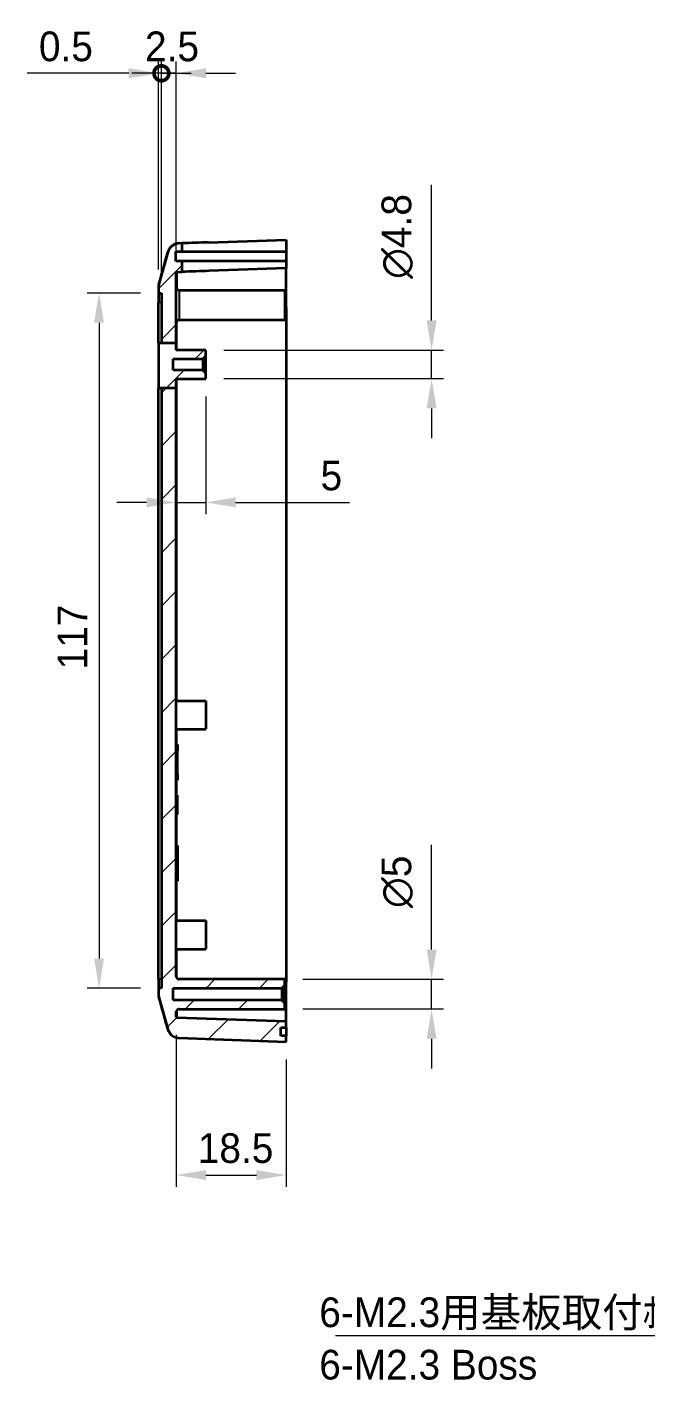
# Model space of a CAD drawing. Header units: millimetres. Extents: x 0 to 3058, y 0 to 562.
# Drawn here: x 1553.2 to 1657.5, y 210.7 to 438.4 of the extents above; entities that cross this region are included whole.
import ezdxf

# ---------------------------------------------------------------- set-up
doc = ezdxf.new("R2010")
doc.units = ezdxf.units.MM
doc.header["$LTSCALE"] = 1.5
doc.layers.get('Defpoints').update_dxf_attribs({"lineweight": 25})
for name, color, linetype, lineweight in [('Dimension (ISO)', 7, 'Continuous', 18), ('Dimension (ISO) @ 1', 7, 'Continuous', 18), ('Hatch (ISO)', 1, 'Continuous', 18), ('Symbol (ISO)', 7, 'Continuous', 18), ('Visible (ISO)', 7, 'Continuous', 35), ('Visible Narrow (ISO)', 7, 'Continuous', 25)]:
    doc.layers.add(name, color=color, linetype=linetype, lineweight=lineweight)
doc.styles.add('Note Text (TK)', font='')
doc.styles.get('Note Text (TK)').set_extended_font_data('MS PGothic')
doc.dimstyles.new('Default - Method 1b (TK)', dxfattribs={"dimscale": 1.5, "dimtxt": 2.5, "dimasz": 2.5, "dimexe": 1, "dimexo": 1.5, "dimgap": 1, "dimtad": 1, "dimtoh": 1, "dimrnd": 1e-08, "dimdsep": 46, "dimtxsty": 'Note Text (TK)', "dimcen": 0.09, "dimdle": 5, "dimclrd": 100, "dimclre": 100, "dimclrt": 7, "dimadec": 1, "dimazin": 1, "dimtfac": 1, "dimtmove": 0, "dimatfit": 3, "dimfxl": 1, "dimtolj": 1, "dimlwd": -1, "dimlwe": -1, "dimarcsym": 0})
doc.dimstyles.new('Default - Method 1b (TK)$7', dxfattribs={"dimscale": 1.5, "dimtxt": 2.5, "dimasz": 2.5, "dimexe": 1, "dimexo": 1.5, "dimgap": 1, "dimtad": 1, "dimtoh": 1, "dimrnd": 1e-08, "dimdsep": 46, "dimtxsty": 'Note Text (TK)', "dimcen": 0.09, "dimdle": 5, "dimclrd": 100, "dimclre": 100, "dimclrt": 7, "dimadec": 1, "dimazin": 1, "dimtfac": 1, "dimtmove": 0, "dimatfit": 3, "dimfxl": 1, "dimtolj": 1, "dimlwd": -1, "dimlwe": -1, "dimarcsym": 0})

# ---------------------------------------------------------------- blocks, each defined once
blk = doc.blocks.new('_DotSmall')
at = {"color": 0, "linetype": 'ByBlock', "const_width": 0.5}
blk.add_lwpolyline([(-0.0625, 0, 1), (0.0625, 0, 1)], format="xyb", close=True, dxfattribs=at)
blk = doc.blocks.new('*D59')
at = {"layer": 'Defpoints', "color": 0}
for p in [(1575.36, 430.64), (1575.36, 394.61), (1575.86, 393.64)]:
    blk.add_point(p, dxfattribs=at)
at = {"layer": 'Dimension (ISO)', "color": 100}
for p, q in [((1570.36, 430.64), (1553.23, 430.64)), ((1575.36, 397.61), (1575.36, 432.64)), ((1575.86, 430.64), (1575.36, 430.64)), ((1575.86, 396.64), (1575.86, 432.64)), ((1575.86, 430.64), (1580.86, 430.64))]:
    blk.add_line(p, q, dxfattribs=at)
blk.add_solid([(1570.36, 431.48), (1570.36, 429.81), (1575.36, 430.64)], dxfattribs=at)
at = {"layer": 'Dimension (ISO)', "color": 100, "xscale": 5, "yscale": 5, "zscale": 5, "rotation": 180}
blk.add_blockref('_DotSmall', (1575.86, 430.64), dxfattribs=at)
at = {"layer": 'Dimension (ISO)', "color": 7, "insert": (1555.23, 435.14), "char_height": 5, "attachment_point": 4, "style": 'Note Text (TK)'}
blk.add_mtext('\\A1;0.5', dxfattribs=at)
blk = doc.blocks.new('*D60')
at = {"layer": 'Defpoints', "color": 0}
for p in [(1575.86, 430.64), (1578.36, 397.09), (1575.86, 393.64)]:
    blk.add_point(p, dxfattribs=at)
at = {"layer": 'Dimension (ISO)', "color": 100}
for p, q in [((1575.86, 430.64), (1570.86, 430.64)), ((1575.86, 396.64), (1575.86, 432.64)), ((1578.36, 430.64), (1575.86, 430.64)), ((1578.36, 400.09), (1578.36, 432.64)), ((1583.36, 430.64), (1588.36, 430.64))]:
    blk.add_line(p, q, dxfattribs=at)
blk.add_solid([(1583.36, 431.48), (1583.36, 429.81), (1578.36, 430.64)], dxfattribs=at)
at = {"layer": 'Dimension (ISO)', "color": 100, "xscale": 5, "yscale": 5, "zscale": 5}
blk.add_blockref('_DotSmall', (1575.86, 430.64), dxfattribs=at)
at = {"layer": 'Dimension (ISO)', "color": 7, "insert": (1573.1, 435.14), "char_height": 5, "attachment_point": 4, "style": 'Note Text (TK)'}
blk.add_mtext('\\A1;2.5', dxfattribs=at)
blk = doc.blocks.new('*D61')
at = {"layer": 'Defpoints', "color": 0}
for p in [(1575.36, 393.64), (1565.36, 276.64), (1575.36, 276.64)]:
    blk.add_point(p, dxfattribs=at)
at = {"layer": 'Dimension (ISO)', "color": 100}
for p, q in [((1572.36, 393.64), (1563.36, 393.64)), ((1565.36, 388.64), (1565.36, 281.64)), ((1572.36, 276.64), (1563.36, 276.64))]:
    blk.add_line(p, q, dxfattribs=at)
for points in [[(1564.52, 388.64), (1566.19, 388.64), (1565.36, 393.64)], [(1564.52, 281.64), (1566.19, 281.64), (1565.36, 276.64)]]:
    blk.add_solid(points, dxfattribs=at)
at = {"layer": 'Dimension (ISO)', "color": 7, "insert": (1560.86, 330.29), "char_height": 5, "attachment_point": 4, "rotation": 90, "style": 'Note Text (TK)'}
blk.add_mtext('\\A1;117', dxfattribs=at)
blk = doc.blocks.new('*D62')
at = {"layer": 'Defpoints', "color": 0}
for p in [(1583.36, 384.04), (1583.36, 379.24), (1621.36, 379.24)]:
    blk.add_point(p, dxfattribs=at)
at = {"layer": 'Dimension (ISO)', "color": 100}
for p, q in [((1621.36, 389.04), (1621.36, 411.85)), ((1586.36, 384.04), (1623.36, 384.04)), ((1621.36, 379.24), (1621.36, 384.04)), ((1586.36, 379.24), (1623.36, 379.24)), ((1621.36, 374.24), (1621.36, 369.24))]:
    blk.add_line(p, q, dxfattribs=at)
for points in [[(1620.52, 389.04), (1622.19, 389.04), (1621.36, 384.04)], [(1620.52, 374.24), (1622.19, 374.24), (1621.36, 379.24)]]:
    blk.add_solid(points, dxfattribs=at)
at = {"layer": 'Dimension (ISO)', "color": 7, "insert": (1615.59, 396.04), "char_height": 5, "attachment_point": 4, "rotation": 90, "style": 'Note Text (TK)'}
blk.add_mtext('\\A1;\\fAIGDT|b0|i0;\\H5.0000;n\\fＭＳ Ｐゴシック|b0|i0;\\H5.0000;4.8', dxfattribs=at)
blk = doc.blocks.new('*D63')
at = {"layer": 'Defpoints', "color": 0}
for p in [(1596.66, 278.14), (1621.36, 278.14), (1596.66, 273.14)]:
    blk.add_point(p, dxfattribs=at)
at = {"layer": 'Dimension (ISO)', "color": 100}
for p, q in [((1621.36, 283.14), (1621.36, 300.8)), ((1599.66, 278.14), (1623.36, 278.14)), ((1621.36, 273.14), (1621.36, 278.14)), ((1599.66, 273.14), (1623.36, 273.14)), ((1621.36, 268.14), (1621.36, 263.14))]:
    blk.add_line(p, q, dxfattribs=at)
for points in [[(1620.52, 283.14), (1622.19, 283.14), (1621.36, 278.14)], [(1620.52, 268.14), (1622.19, 268.14), (1621.36, 273.14)]]:
    blk.add_solid(points, dxfattribs=at)
at = {"layer": 'Dimension (ISO)', "color": 7, "insert": (1615.59, 290.14), "char_height": 5, "attachment_point": 4, "rotation": 90, "style": 'Note Text (TK)'}
blk.add_mtext('\\A1;\\fAIGDT|b0|i0;\\H5.0000;n\\fＭＳ Ｐゴシック|b0|i0;\\H5.0000;5', dxfattribs=at)
blk = doc.blocks.new('*D64')
at = {"layer": 'Defpoints', "color": 0}
for p in [(1578.36, 271.78), (1596.86, 267.64), (1596.86, 245.19)]:
    blk.add_point(p, dxfattribs=at)
at = {"layer": 'Dimension (ISO)', "color": 100}
for p, q in [((1578.36, 268.78), (1578.36, 243.19)), ((1596.86, 264.64), (1596.86, 243.19)), ((1583.36, 245.19), (1591.86, 245.19))]:
    blk.add_line(p, q, dxfattribs=at)
for points in [[(1583.36, 246.02), (1583.36, 244.35), (1578.36, 245.19)], [(1591.86, 246.02), (1591.86, 244.35), (1596.86, 245.19)]]:
    blk.add_solid(points, dxfattribs=at)
at = {"layer": 'Dimension (ISO)', "color": 7, "insert": (1581.98, 249.69), "char_height": 5, "attachment_point": 4, "style": 'Note Text (TK)'}
blk.add_mtext('\\A1;18.5', dxfattribs=at)
blk = doc.blocks.new('*D72')
at = {"layer": 'Defpoints', "color": 0}
for p in [(1583.36, 379.24), (1578.36, 377.7), (1583.36, 358.41)]:
    blk.add_point(p, dxfattribs=at)
at = {"layer": 'Dimension (ISO)', "color": 100}
for p, q in [((1583.36, 376.24), (1583.36, 356.41)), ((1578.36, 374.7), (1578.36, 356.41)), ((1573.36, 358.41), (1568.36, 358.41)), ((1578.36, 358.41), (1583.36, 358.41)), ((1588.36, 358.41), (1607.56, 358.41))]:
    blk.add_line(p, q, dxfattribs=at)
for points in [[(1573.36, 359.24), (1573.36, 357.58), (1578.36, 358.41)], [(1588.36, 359.24), (1588.36, 357.58), (1583.36, 358.41)]]:
    blk.add_solid(points, dxfattribs=at)
at = {"layer": 'Dimension (ISO)', "color": 7, "insert": (1602.66, 362.91), "char_height": 5, "attachment_point": 4, "style": 'Note Text (TK)'}
blk.add_mtext('\\A1;5', dxfattribs=at)

msp = doc.modelspace()

# ---------------------------------------------------------------- hatches: boundary and pattern name
at = {"layer": 'Hatch (ISO)'}
h = msp.add_hatch(dxfattribs=at)
h.set_pattern_fill('ANSI31', color=256, scale=50.8, style=0)
h.set_pattern_definition([(45, (1174, -16), (-4.49013, 4.49013), [])])
edge = h.paths.add_edge_path()
edge.add_line((1575.8561, 377.7006), (1578.3561, 377.7006))
edge.add_line((1578.3561, 377.7006), (1578.3561, 278.6361))
edge.add_ellipse((1578.8561, 278.6361), major_axis=(0, -0.5), ratio=1, start_angle=270, end_angle=360)
edge.add_line((1578.8561, 278.1361), (1596.6561, 278.1361))
edge.add_line((1596.6561, 278.1361), (1596.6561, 277.1361))
edge.add_line((1596.6561, 277.1361), (1596.1561, 276.6361))
edge.add_line((1596.1561, 276.6361), (1577.8561, 276.6361))
edge.add_line((1577.8561, 276.6361), (1577.8561, 274.6361))
edge.add_line((1577.8561, 274.6361), (1596.1561, 274.6361))
edge.add_line((1596.1561, 274.6361), (1596.6561, 274.1361))
edge.add_line((1596.6561, 274.1361), (1596.6561, 273.1361))
edge.add_line((1596.6561, 273.1361), (1578.8561, 273.1361))
edge.add_ellipse((1578.8561, 272.6361), major_axis=(-0.5, 0), ratio=1, start_angle=270, end_angle=360)
edge.add_line((1578.3561, 272.6361), (1578.3561, 271.7808))
edge.add_ellipse((1578.4561, 271.7808), major_axis=(-0.0035, -0.0999), ratio=1, start_angle=272, end_angle=360)
edge.add_line((1578.4526, 271.6809), (1596.8561, 271.0382))
edge.add_line((1596.8561, 271.0382), (1596.8561, 270.0361))
edge.add_line((1596.8561, 270.0361), (1595.9561, 270.0361))
edge.add_line((1595.9561, 270.0361), (1595.9561, 268.6361))
edge.add_line((1595.9561, 268.6361), (1596.8561, 268.6361))
edge.add_line((1596.8561, 268.6361), (1596.8561, 267.6361))
edge.add_line((1596.8561, 267.6361), (1578.8128, 268.2662))
edge.add_spline(control_points=[(1578.8128, 268.2662), (1578.5525, 268.2753), (1578.2965, 268.3352), (1577.8219, 268.5496), (1577.6077, 268.7021), (1577.3185, 269.0083), (1577.2226, 269.1379), (1577.064, 269.4174), (1577.0018, 269.5663), (1576.958, 269.7209)], knot_values=[-0.25267851, -0.25267851, -0.25267851, -0.25267851, -0.17454961, -0.17454961, -0.09642072, -0.09642072, -0.04821036, -0.04821036, 0, 0, 0, 0], degree=3, periodic=0)
edge.add_line((1576.958, 269.7209), (1575.4316, 275.1201))
edge.add_spline(control_points=[(1575.4316, 275.1201), (1575.4066, 275.2085), (1575.3877, 275.2986), (1575.3625, 275.4806), (1575.3561, 275.5723), (1575.3561, 275.6642)], knot_values=[-0.05512783, -0.05512783, -0.05512783, -0.05512783, -0.02756391, -0.02756391, 0, 0, 0, 0], degree=3, periodic=0)
edge.add_line((1575.3561, 275.6642), (1575.3561, 276.6361))
edge.add_line((1575.3561, 276.6361), (1575.8561, 276.6361))
edge.add_line((1575.8561, 276.6361), (1575.8561, 377.7006))
h.paths.add_polyline_path([(1575.3563, 377.7006), (1575.8561, 377.7006), (1578.3561, 377.7006), (1578.3561, 379.2361), (1583.3561, 379.2361), (1583.3561, 380.1861), (1582.8561, 380.6861), (1577.8561, 380.6861), (1577.8561, 382.5861), (1582.8561, 382.5861), (1583.3561, 383.0861), (1583.3561, 384.0361), (1578.3561, 384.0361), (1578.3561, 385.25), (1575.8561, 385.25), (1575.3563, 385.25)])
edge = h.paths.add_edge_path()
edge.add_line((1578.3561, 385.25), (1578.3561, 397.0906))
edge.add_ellipse((1578.4561, 397.0906), major_axis=(-0.1, 0), ratio=1, start_angle=272, end_angle=360, ccw=False)
edge.add_line((1578.4526, 397.1906), (1579.3561, 397.2221))
edge.add_line((1579.3561, 397.2221), (1579.3561, 399.0361))
edge.add_line((1579.3561, 399.0361), (1578.3061, 399.0361))
edge.add_line((1578.3061, 399.0361), (1578.3061, 400.6361))
edge.add_line((1578.3061, 400.6361), (1579.3561, 400.6361))
edge.add_line((1579.3561, 400.6361), (1579.3561, 402.025))
edge.add_line((1579.3561, 402.025), (1578.8128, 402.0061))
edge.add_spline(control_points=[(1578.8128, 402.0061), (1578.6522, 402.0004), (1578.4929, 401.9755), (1578.1836, 401.888), (1578.0348, 401.8258), (1577.6686, 401.6179), (1577.4694, 401.4463), (1577.148, 401.0364), (1577.0289, 400.802), (1576.958, 400.5514)], knot_values=[-0.25267851, -0.25267851, -0.25267851, -0.25267851, -0.20446815, -0.20446815, -0.15625779, -0.15625779, -0.07812889, -0.07812889, 0, 0, 0, 0], degree=3, periodic=0)
edge.add_line((1576.958, 400.5514), (1575.4316, 395.1522))
edge.add_spline(control_points=[(1575.4316, 395.1522), (1575.4066, 395.0638), (1575.3877, 394.9737), (1575.3625, 394.7917), (1575.3561, 394.6999), (1575.3561, 394.6081)], knot_values=[-0.05512783, -0.05512783, -0.05512783, -0.05512783, -0.02756391, -0.02756391, 0, 0, 0, 0], degree=3, periodic=0)
edge.add_line((1575.3561, 394.6081), (1575.3561, 393.6361))
edge.add_line((1575.3561, 393.6361), (1575.8561, 393.6361))
edge.add_line((1575.8561, 393.6361), (1575.8561, 385.25))
edge.add_line((1575.8561, 385.25), (1578.3561, 385.25))

# ---------------------------------------------------------------- linework, layer by layer
at = {"layer": 'Visible (ISO)'}
for p, q in [((1579.3561, 402.025), (1578.8128, 402.0061)), ((1579.3561, 400.6361), (1579.3561, 402.025)), ((1583.7954, 402.1801), (1596.8561, 402.6361)), ((1596.8561, 402.6361), (1596.8561, 400.6361)), ((1576.958, 400.5514), (1575.4316, 395.1522)), ((1578.3061, 399.0361), (1578.3061, 400.6361)), ((1578.3061, 400.6361), (1579.3561, 400.6361)), ((1579.3561, 399.0361), (1578.3061, 399.0361)), ((1579.3561, 400.6361), (1596.8561, 400.6361)), ((1579.3561, 397.2221), (1579.3561, 399.0361)), ((1596.8561, 399.0361), (1579.3561, 399.0361)), ((1596.8561, 400.6361), (1596.8561, 399.0361)), ((1596.8561, 399.0361), (1596.8561, 397.8332)), ((1578.3561, 385.25), (1578.3561, 397.0906)), ((1578.4526, 397.1906), (1579.3561, 397.2221)), ((1579.3561, 397.2202), (1579.3561, 397.2221)), ((1596.8561, 397.8332), (1583.914, 397.3813)), ((1596.8561, 391.2372), (1596.8561, 397.8332)), ((1575.3561, 394.6081), (1575.3561, 393.6361)), ((1578.8561, 394.1361), (1596.6561, 394.1361)), ((1596.6561, 394.1361), (1596.6561, 389.1361)), ((1575.3561, 393.6361), (1575.8561, 393.6361)), ((1575.3561, 393.6361), (1575.3561, 392.1361)), ((1575.3561, 385.25), (1575.3561, 392.1361)), ((1575.8561, 393.6361), (1575.8561, 385.25)), ((1596.8561, 391.2372), (1596.8561, 277.6342)), ((1578.8561, 389.1361), (1596.6561, 389.1361)), ((1575.3561, 385.25), (1575.3563, 385.25)), ((1575.3561, 385.25), (1575.3561, 377.7006)), ((1575.3563, 385.25), (1578.3561, 385.25)), ((1575.3563, 385.25), (1575.3563, 377.7006)), ((1578.3561, 384.0361), (1578.3561, 385.25)), ((1577.8561, 380.6861), (1577.8561, 382.5861)), ((1577.8561, 382.5861), (1582.8561, 382.5861)), ((1583.3561, 384.0361), (1578.3561, 384.0361)), ((1582.8561, 382.5861), (1583.3561, 383.0861)), ((1582.8561, 382.5861), (1582.8561, 380.6861)), ((1583.3561, 383.0861), (1583.3561, 384.0361)), ((1583.3561, 380.1861), (1583.3561, 383.0861)), ((1582.8561, 380.6861), (1577.8561, 380.6861)), ((1583.3561, 380.1861), (1582.8561, 380.6861)), ((1578.3561, 377.7006), (1578.3561, 379.2361)), ((1578.3561, 379.2361), (1583.3561, 379.2361)), ((1583.3561, 379.2361), (1583.3561, 380.1861)), ((1575.3563, 377.7006), (1575.3561, 377.7006)), ((1575.3561, 278.1361), (1575.3561, 377.7006)), ((1575.3563, 377.7006), (1578.3561, 377.7006)), ((1575.8561, 377.7006), (1575.8561, 276.6361)), ((1578.3561, 278.6361), (1578.3561, 377.7006)), ((1578.3561, 325.0361), (1583.3561, 325.0361)), ((1583.3561, 325.0361), (1583.3561, 320.2361)), ((1578.3561, 320.2361), (1583.3561, 320.2361)), ((1578.3561, 317.6361), (1578.5561, 317.6361)), ((1578.5561, 317.6361), (1578.5561, 316.6361)), ((1578.5561, 312.6361), (1578.5561, 316.6361)), ((1578.5561, 312.6361), (1578.5561, 311.6361)), ((1578.3561, 311.6361), (1578.5561, 311.6361)), ((1578.3561, 309.1361), (1578.5561, 309.1361)), ((1578.3561, 308.9578), (1578.5561, 308.9578)), ((1578.3561, 307.4952), (1578.5561, 307.4952)), ((1578.5561, 308.9578), (1578.5561, 309.1361)), ((1578.5561, 307.4952), (1578.5561, 308.9578)), ((1578.5561, 306.0326), (1578.5561, 307.4952)), ((1578.3561, 306.0326), (1578.5561, 306.0326)), ((1578.3561, 305.8543), (1578.5561, 305.8543)), ((1578.5561, 305.8543), (1578.5561, 306.0326)), ((1578.3561, 300.6361), (1578.5561, 300.6361)), ((1578.5561, 300.6361), (1578.5561, 294.6361)), ((1578.3561, 294.6361), (1578.5561, 294.6361)), ((1578.3561, 288.0361), (1583.3561, 288.0361)), ((1583.3561, 288.0361), (1583.3561, 283.2361)), ((1578.3561, 283.2361), (1583.3561, 283.2361)), ((1575.3561, 278.1361), (1575.3561, 276.6361)), ((1596.6561, 278.1361), (1578.8561, 278.1361)), ((1596.6561, 277.1361), (1596.6561, 278.1361)), ((1575.8561, 276.6361), (1575.3561, 276.6361)), ((1575.3561, 276.6361), (1575.3561, 275.6642)), ((1577.8561, 274.6361), (1577.8561, 276.6361)), ((1577.8561, 276.6361), (1596.1561, 276.6361)), ((1596.1561, 276.6361), (1596.6561, 277.1361)), ((1596.1561, 276.6361), (1596.1561, 274.6361)), ((1596.6561, 274.1361), (1596.6561, 277.1361)), ((1596.8561, 271.0382), (1596.8561, 277.6342)), ((1575.4316, 275.1201), (1576.958, 269.7209)), ((1596.1561, 274.6361), (1577.8561, 274.6361)), ((1596.6561, 274.1361), (1596.1561, 274.6361)), ((1596.6561, 273.1361), (1596.6561, 274.1361)), ((1578.3561, 271.7808), (1578.3561, 272.6361)), ((1596.8561, 271.0382), (1578.4526, 271.6809)), ((1578.8561, 273.1361), (1596.6561, 273.1361)), ((1596.8561, 270.0361), (1596.8561, 271.0382)), ((1595.9561, 268.6361), (1595.9561, 270.0361)), ((1595.9561, 270.0361), (1596.8561, 270.0361)), ((1596.8561, 270.0361), (1596.8561, 268.6361)), ((1578.8128, 268.2662), (1596.8561, 267.6361)), ((1596.8561, 268.6361), (1595.9561, 268.6361)), ((1596.8561, 267.6361), (1596.8561, 268.6361))]:
    msp.add_line(p, q, dxfattribs=at)
for centre, radius, start, end in [((1578.4561, 397.0906), 0.1, 92, 180), ((1577.3561, 394.6082), 2, 164.23093, 180), ((1578.8561, 394.6361), 0.5, 180, 270), ((1578.8561, 388.6361), 0.5, 90, 180), ((1578.8561, 278.6361), 0.5, 180, 270), ((1577.3561, 275.6641), 2, 180, 195.76907), ((1578.8561, 272.6361), 0.5, 90, 180), ((1578.4561, 271.7808), 0.1, 180, 268)]:
    msp.add_arc(centre, radius, start, end, dxfattribs=at)
for centre, major_axis, end_param in [((1584.1444, 392.1861), (-286.5369, -10.0061), 4.72788249), ((1584.1444, 390.7853), (-189.1143, -6.604), 4.73649296)]:
    msp.add_ellipse(centre, major_axis=major_axis, ratio=0.03487826, start_param=4.71238898, end_param=end_param, dxfattribs=at)
for points, knots in [([(1578.8121, 402.006), (1578.5976, 401.9985), (1578.3867, 401.9547), (1578.003, 401.8169), (1577.8368, 401.7207), (1577.5337, 401.5011), (1577.4188, 401.3795), (1577.2149, 401.1318), (1577.1503, 401.0187), (1577.0544, 400.8354), (1577.0251, 400.7642), (1576.9796, 400.6445), (1576.9641, 400.5962), (1576.9489, 400.5445), (1576.9462, 400.5351), (1576.9436, 400.526)], [0.0007084966, 0.0007084966, 0.0007084966, 0.0007084966, 0.0065523331, 0.0065523331, 0.0130361849, 0.0130361849, 0.0215558649, 0.0215558649, 0.0333546541, 0.0333546541, 0.0451534432, 0.0451534432, 0.0569522323, 0.0569522323, 0.0597024422, 0.0597024422, 0.0597024422, 0.0597024422]), ([(1578.8128, 402.0061), (1578.6522, 402.0004), (1578.4929, 401.9755), (1578.1836, 401.888), (1578.0348, 401.8258), (1577.6686, 401.6179), (1577.4694, 401.4463), (1577.148, 401.0364), (1577.0289, 400.802), (1576.958, 400.5514)], [-0.252678506, -0.252678506, -0.252678506, -0.252678506, -0.204468148, -0.204468148, -0.156257789, -0.156257789, -0.078128895, -0.078128895, 0, 0, 0, 0]), ([(1575.4316, 395.1522), (1575.4066, 395.0638), (1575.3877, 394.9737), (1575.3625, 394.7917), (1575.3561, 394.6999), (1575.3561, 394.6081)], [-0.0551278262, -0.0551278262, -0.0551278262, -0.0551278262, -0.0275639131, -0.0275639131, 0, 0, 0, 0]), ([(1575.3561, 275.6642), (1575.3561, 275.5723), (1575.3625, 275.4806), (1575.3877, 275.2986), (1575.4066, 275.2085), (1575.4316, 275.1201)], [-0.0551278262, -0.0551278262, -0.0551278262, -0.0551278262, -0.0275639131, -0.0275639131, 0, 0, 0, 0]), ([(1576.9436, 269.7463), (1576.9545, 269.7073), (1576.9681, 269.6627), (1577.0071, 269.5533), (1577.0321, 269.4887), (1577.1114, 269.3237), (1577.1643, 269.2228), (1577.3536, 268.9624), (1577.4899, 268.7959), (1577.9131, 268.502), (1578.1506, 268.3804), (1578.5565, 268.2878), (1578.6839, 268.2707), (1578.8121, 268.2663)], [1.1902857013, 1.1902857013, 1.1902857013, 1.1902857013, 1.2020830599, 1.2020830599, 1.2138804185, 1.2138804185, 1.225677777, 1.225677777, 1.2374751356, 1.2374751356, 1.2457794498, 1.2457794498, 1.2492724942, 1.2492724942, 1.2492724942, 1.2492724942]), ([(1576.958, 269.7209), (1577.0018, 269.5663), (1577.064, 269.4174), (1577.2226, 269.1379), (1577.3185, 269.0083), (1577.6077, 268.7021), (1577.8219, 268.5496), (1578.2965, 268.3352), (1578.5525, 268.2753), (1578.8128, 268.2662)], [-0.252678506, -0.252678506, -0.252678506, -0.252678506, -0.204468148, -0.204468148, -0.156257789, -0.156257789, -0.078128895, -0.078128895, 0, 0, 0, 0])]:
    msp.add_open_spline(points, degree=3, knots=knots, dxfattribs=at)
for points in [[(1575.4314, 395.1517), (1575.9368, 396.9414), (1576.44, 398.734), (1576.9436, 400.526)], [(1576.9436, 269.7463), (1576.44, 271.5383), (1575.9368, 273.3309), (1575.4314, 275.1205)]]:
    msp.add_open_spline(points, degree=3, dxfattribs=at)
at = {"layer": 'Visible Narrow (ISO)'}
for p, q in [((1578.8561, 394.1361), (1578.8561, 389.1361)), ((1575.3561, 392.1361), (1575.8561, 392.1361)), ((1596.6561, 391.2303), (1596.8561, 391.2372)), ((1578.4526, 384.0361), (1578.4526, 388.9314)), ((1578.4526, 325.0361), (1578.4526, 379.2361)), ((1578.4526, 317.6361), (1578.4526, 320.2361)), ((1578.3561, 316.6361), (1578.5561, 316.6361)), ((1578.3561, 312.6361), (1578.5561, 312.6361)), ((1578.4526, 309.1361), (1578.4526, 311.6361)), ((1578.4526, 300.6361), (1578.4526, 305.8543)), ((1578.4526, 288.0361), (1578.4526, 294.6361)), ((1578.4526, 278.3409), (1578.4526, 283.2361)), ((1575.8561, 278.1361), (1575.3561, 278.1361)), ((1582.4822, 278.1361), (1578.5105, 278.2748)), ((1596.8561, 277.6342), (1596.6561, 277.6412))]:
    msp.add_line(p, q, dxfattribs=at)
for centre, major_axis, start_param, end_param in [((1578.4561, 390.5867), (-0.0035, 6.6039), 0.00001815, 0.96579179), ((1578.4561, 278.2848), (0.0035, 6.6039), 2.51652157, 3.14157506)]:
    msp.add_ellipse(centre, major_axis=major_axis, ratio=0.00052783, start_param=start_param, end_param=end_param, dxfattribs=at)
msp.add_open_spline([(1575.4316, 395.1522), (1575.4315, 395.1521), (1575.4315, 395.1519), (1575.4314, 395.1517)], degree=3, dxfattribs=at)

# ---------------------------------------------------------------- texts
at = {"layer": 'Symbol (ISO)', "color": 7, "insert": (1602.4418, 224.5925), "char_height": 5, "width": 70.906434, "attachment_point": 1, "line_spacing_factor": 1.058182, "style": 'Note Text (TK)'}
msp.add_mtext('{\\fＭＳ Ｐゴシック|b0|i0;6-M2.3用基板取付ﾎﾞｽ\\P\\fＭＳ Ｐゴシック|b0|i0;6-M2.3 Boss}', dxfattribs=at)

# ---------------------------------------------------------------- dimensions: what is measured, and where the dimension line sits
at = {"layer": 'Dimension (ISO) @ 1', "color": 100}
for base, p1, p2, override, picture, middle in [((1575.3561, 430.6422), (1575.8561, 393.6361), (1575.3561, 394.6081), {"dimscale": 1, "dimtxt": 5, "dimasz": 5, "dimexe": 2, "dimexo": 3, "dimgap": 2, "dimtoh": 0, "dimdec": 2, "dimblk1": 'DotSmall', "dimsah": 1, "dimcen": 0.18, "dimdle": 0, "dimtol": 0, "dimlim": 0, "dimtp": 0, "dimtm": 0, "dimtdec": 2, "dimtix": 0, "dimtofl": 1, "dimtmove": 0, "dimatfit": 1}, '*D59', (1559.2936, 430.6422)), ((1575.8561, 430.6422), (1578.3561, 397.0906), (1575.8561, 393.6361), {"dimscale": 1, "dimtxt": 5, "dimasz": 5, "dimexe": 2, "dimexo": 3, "dimgap": 2, "dimtoh": 0, "dimdec": 2, "dimblk2": 'DotSmall', "dimsah": 1, "dimcen": 0.18, "dimdle": 0, "dimtol": 0, "dimlim": 0, "dimtp": 0, "dimtm": 0, "dimtdec": 2, "dimtix": 0, "dimtofl": 1, "dimtmove": 0, "dimatfit": 1}, '*D60', (1577.1061, 430.6422)), ((1583.3561, 358.4087), (1578.3561, 377.7006), (1583.3561, 379.2361), {"dimscale": 1, "dimtxt": 5, "dimasz": 5, "dimexe": 2, "dimexo": 3, "dimgap": 2, "dimtoh": 0, "dimdec": 2, "dimcen": 0.18, "dimtol": 0, "dimlim": 0, "dimtp": 0, "dimtm": 0, "dimtdec": 2, "dimtix": 0, "dimtofl": 1, "dimtmove": 0, "dimatfit": 1}, '*D72', (1604.1111, 358.4087)), ((1596.8561, 245.1861), (1578.3561, 271.7808), (1596.8561, 267.6361), {"dimscale": 1, "dimtxt": 5, "dimasz": 5, "dimexe": 2, "dimexo": 3, "dimgap": 2, "dimtoh": 0, "dimdec": 2, "dimcen": 0.18, "dimtol": 0, "dimlim": 0, "dimtp": 0, "dimtm": 0, "dimtdec": 2, "dimtix": 0, "dimtofl": 0, "dimtmove": 0, "dimatfit": 1}, '*D64', (1587.6061, 245.1861))]:
    dim = msp.add_linear_dim(base=base, p1=p1, p2=p2, dimstyle='Default - Method 1b (TK)', override=override, dxfattribs=at)
    dim.commit()
    dim.dimension.update_dxf_attribs({"geometry": picture, "text_midpoint": middle, "dimtype": 128})
for base, p1, p2, angle, picture, middle in [((1621.3561, 379.2361), (1583.3561, 384.0361), (1583.3561, 379.2361), 90, '*D62', (1621.3561, 402.9411)), ((1621.3561, 278.1361), (1596.6561, 273.1361), (1596.6561, 278.1361), 270, '*D63', (1621.3561, 294.4701))]:
    dim = msp.add_linear_dim(base=base, p1=p1, p2=p2, angle=angle, text='\\fAIGDT|b0|i0;\\H5.0000;n\\fＭＳ Ｐゴシック|b0|i0;\\H5.0000;<>', dimstyle='Default - Method 1b (TK)', override={"dimscale": 1, "dimtxt": 5, "dimasz": 5, "dimexe": 2, "dimexo": 3, "dimgap": 2, "dimtoh": 0, "dimdec": 2, "dimcen": 0.18, "dimtol": 0, "dimlim": 0, "dimtp": 0, "dimtm": 0, "dimtdec": 2, "dimtix": 0, "dimtofl": 1, "dimtmove": 0, "dimatfit": 1}, dxfattribs=at)
    dim.commit()
    dim.dimension.update_dxf_attribs({"geometry": picture, "text_midpoint": middle, "dimtype": 128})
dim = msp.add_linear_dim(base=(1565.3561, 276.6361), p1=(1575.3561, 393.6361), p2=(1575.3561, 276.6361), angle=270, dimstyle='Default - Method 1b (TK)', override={"dimscale": 1, "dimtxt": 5, "dimasz": 5, "dimexe": 2, "dimexo": 3, "dimgap": 2, "dimtoh": 0, "dimdec": 2, "dimcen": 0.18, "dimtol": 0, "dimlim": 0, "dimtp": 0, "dimtm": 0, "dimtdec": 2, "dimtix": 0, "dimtofl": 0, "dimtmove": 0, "dimatfit": 1}, dxfattribs=at)
dim.commit()
dim.dimension.update_dxf_attribs({"geometry": '*D61', "text_midpoint": (1565.3561, 335.1361), "dimtype": 128})

# ---------------------------------------------------------------- leaders
at = {"layer": 'Symbol (ISO)', "color": 100, "annotation_type": 0, "has_hookline": 1, "hookline_direction": 1, "text_width": 68.1534}
msp.add_leader([(1695.7516, 284.1043), (1677.0982, 218.1343), (1673.3482, 218.1343)], dimstyle='Default - Method 1b (TK)$7', override={"dimgap": 0, "dimtad": 1}, dxfattribs=at)

doc.saveas('drawing.dxf')
